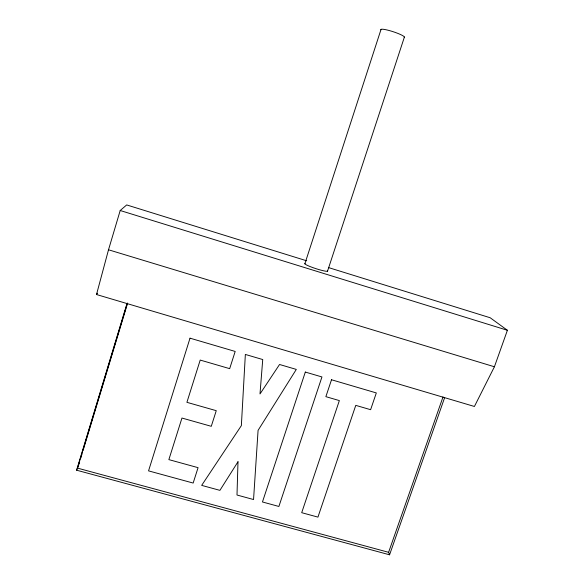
<?xml version="1.0" encoding="UTF-8"?>
<svg xmlns="http://www.w3.org/2000/svg" width="584" height="584" viewBox="0 0 584 584"><rect width="100%" height="100%" fill="white"/><g stroke="black" fill="none" stroke-linecap="round" stroke-linejoin="round"><path stroke-width="0.88" d="M328.434 267.552L490.173 317.754L507.401 330.274L494.414 366.774L474.412 406.471L96.506 294.526L108.514 249.784L120.202 210.51L126.692 204.933L306.695 260.807M444.621 397.689L389.572 554.8L76.599 470.2L127.005 303.519M127.319 303.286L77.475 468.113L388.608 552.311L389.572 554.8M78.344 466.039L79.658 461.681M80.716 458.199L82.03 453.841M83.089 450.352L127.633 303.067M304.855 263.815L381.045 29.368M327.514 271.195L404.413 37.026M388.608 552.311L443.008 396.938M76.599 470.2L78.052 466.733M96.506 294.526L97.462 293.219M108.514 249.784L494.414 366.774M120.202 210.51L507.401 330.274M327.566 270.845A12.001 1.329 18.1 0 1 315.878 268.64A12.001 1.329 18.1 0 1 304.987 263.486M380.921 29.806A12.381 1.752 18.1 0 1 393.273 31.748A12.381 1.752 18.1 0 1 404.208 37.442M237.995 461.747L236.994 495.02L253.551 499.539L258.077 430.364L296.307 369.409L279.546 364.489L259.997 393.952L262.734 359.547L245.353 354.437L241.36 425.626L201.662 485.377L219.912 490.356L237.995 461.747M190.019 338.173L148.548 470.872L193.158 483.056L198.071 467.667L168.864 459.623L181.96 418.042L211.277 426.313L216.262 410.676L186.909 402.325L200.21 360.072L229.68 368.657L235.177 351.444L190.019 338.173M305.315 372.059L262.457 501.97L278.889 506.459L321.945 376.95L305.315 372.059M331.515 379.761L325.872 396.66L339.355 400.587L301.702 512.686L317.944 517.117L355.766 405.369L370.614 409.691L376.322 392.93L331.515 379.761"/></g></svg>
